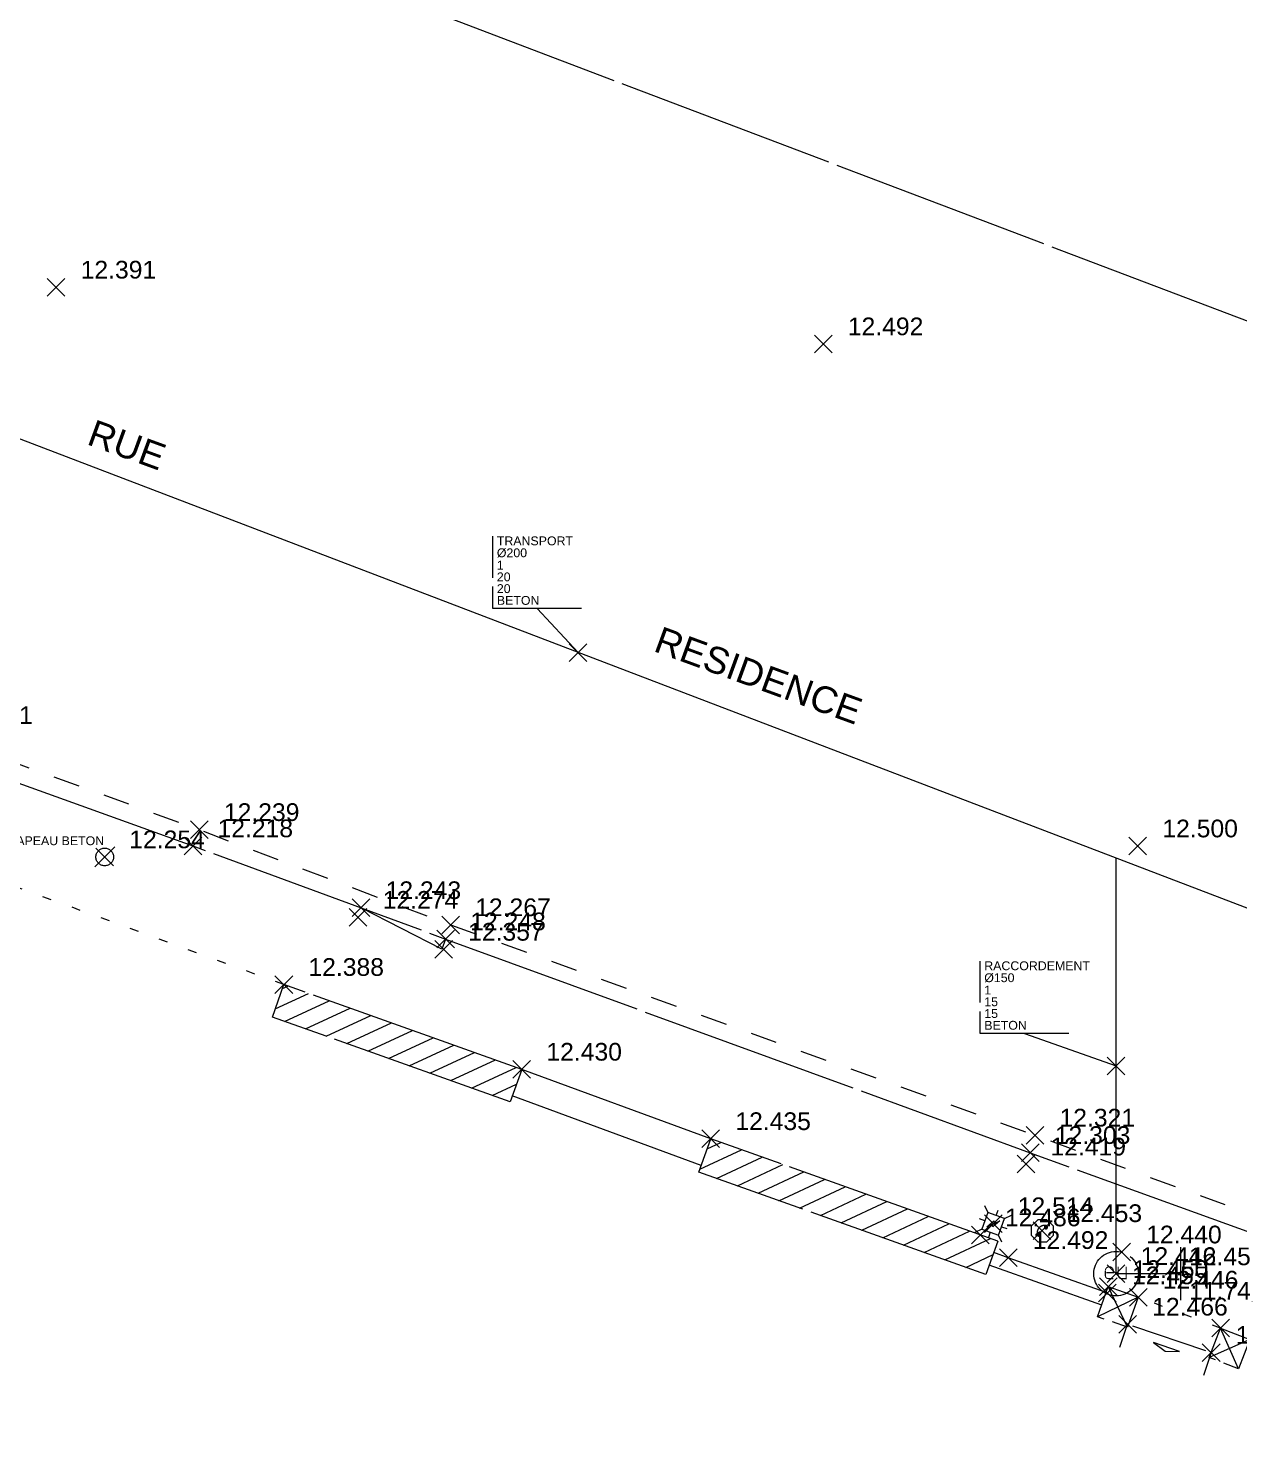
# Model space of a CAD drawing. Header units: metres. Extents: x 1224602 to 1224842, y 7187490 to 7187733.
# Drawn here: x 1224777.69 to 1224791.38, y 7187686.45 to 7187702.46 of the extents above; entities that cross this region are included whole.
import ezdxf
from ezdxf.enums import TextEntityAlignment as Align

# ---------------------------------------------------------------- set-up
doc = ezdxf.new("R2010")
doc.units = ezdxf.units.M
doc.header["$PDMODE"] = 3
doc.header["$PDSIZE"] = 0.1
for name, pattern in [('LL_0822', [2.5, 2.5, 0]), ('LL_0824', [0.35, 0.1, -0.25]), ('LL_0829', [0.6, 0.3, -0.3]), ('SL_1144', [2.5, 2.5, 0]), ('SL_1146', [2.5, 2.5, 0]), ('Socle_Continu', [2.5, 2.5, 0]), ('YL_2901', [2.5, 2.5, 0])]:
    doc.linetypes.add(name, pattern=pattern)
for name, color, linetype, lineweight in [('CLOTH_SCS', 212, 'Socle_Continu', 13), ('CLOTU_SCS', 212, 'Socle_Continu', 13), ('EAUPO_SCS', 140, 'Socle_Continu', 13), ('ELECT_SCS', 1, 'Socle_Continu', 13), ('HABIL_SCI', 7, 'Socle_Continu', 13), ('SIGTA_SCI', 7, 'Socle_Continu', 13), ('SIGTO_SCI', 255, 'Socle_Continu', 13), ('TELEC_SCS', 3, 'Socle_Continu', 13), ('VOIRI_SCS', 7, 'Socle_Continu', 13)]:
    doc.layers.add(name, color=color, linetype=linetype, lineweight=lineweight)
for name, color, linetype, lineweight, true_color in [('EAUUS_PSI', 7, 'Socle_Continu', 13, 0x7f3f00), ('EAUUS_SCI', 7, 'Socle_Continu', 13, 0x7f3f00), ('EAUUS_SCS', 7, 'Socle_Continu', 13, 0x7f3f00), ('EAUUS_SCT', 7, 'Socle_Continu', 13, 0x7f3f00), ('SIGTS_PSS', 7, 'Socle_Continu', 13, 0x9966cc)]:
    doc.layers.add(name, color=color, linetype=linetype, lineweight=lineweight, true_color=true_color)
doc.styles.add('Reseaux', font='arial.ttf')
doc.styles.get("Standard").update_dxf_attribs({"font": 'arial.ttf'})
doc.linetypes.add('CL_0181', pattern='A,3,-0.15,0.4,-0.381,["eu",Standard,S=0.254,R=0,X=-0.2,Y=-0.1],-0.381,0.4,-0.15', length=4.862)

# ---------------------------------------------------------------- blocks, each defined once
blk = doc.blocks.new('YP_1521')
at = {"layer": 'SIGTO_SCI', "color": 7, "linetype": 'Socle_Continu'}
blk.add_point((0, 0), dxfattribs=at)
at = {"layer": 'SIGTA_SCI', "linetype": 'Socle_Continu'}
blk.add_attdef('ALT', (0.278, 0.099), '', height=0.2, dxfattribs=at)
at = {"layer": 'SIGTA_SCI', "linetype": 'Socle_Continu', "flags": 9}
blk.add_attdef('CALQUE_ALT', (1.69, -1.18), '', height=0.2, dxfattribs=at)
at = {"layer": 'SIGTO_SCI', "linetype": 'Socle_Continu', "flags": 9}
for tag, p in [('ID', (1.69, 0.105)), ('NATURE', (1.69, -0.216)), ('FAMILLE', (1.69, -0.538)), ('CALQUE', (1.69, -0.859)), ('PCRS', (1.69, -1.823))]:
    blk.add_attdef(tag, p, '', height=0.2, dxfattribs=at)
blk = doc.blocks.new('AP_0001')
at = {"layer": 'EAUPO_SCS', "linetype": 'Socle_Continu'}
blk.add_line((0.113, 0.113), (-0.113, -0.113), dxfattribs=at)
blk.add_circle((0, 0), 0.1, dxfattribs=at)
at = {"layer": 'EAUPO_SCS', "linetype": 'Socle_Continu', "flags": 9}
for tag, p in [('ID', (0.809, 0.507)), ('NATURE', (0.809, 0.186)), ('FAMILLE', (0.809, -0.135)), ('CALQUE', (0.809, -0.456)), ('PCRS', (0.809, -0.778))]:
    blk.add_attdef(tag, p, '', height=0.2, dxfattribs=at)
blk = doc.blocks.new('LP_0841')
at = {"layer": 'VOIRI_SCS', "linetype": 'Socle_Continu', "flags": 128}
blk.add_lwpolyline([(0, 0), (0, 0.5), (1, 0)], dxfattribs=at)
at = {"layer": 'VOIRI_SCS', "linetype": 'Socle_Continu', "flags": 9}
for tag, p in [('ID', (1.428, 0.548)), ('NATURE', (1.428, 0.227)), ('FAMILLE', (1.428, -0.095)), ('CALQUE', (1.428, -0.416)), ('PCRS', (1.428, -0.737))]:
    blk.add_attdef(tag, p, '', height=0.2, dxfattribs=at)
blk = doc.blocks.new('CP_0162')
at = {"layer": 'EAUUS_SCS', "linetype": 'Socle_Continu', "const_width": 0.025, "flags": 128}
for points in [[(-0.063, -0.111), (-0.174, -0.111, -0.405328), (-0.241, -0.045), (-0.241, 0.067, -0.999132), (-0.063, 0.067), (-0.063, 0.022), (-0.218, 0.022)], [(0.048, 0.155), (0.048, -0.034, 0.410802), (0.125, -0.111), (0.225, -0.111), (0.225, 0.155)]]:
    blk.add_lwpolyline(points, format="xyb", dxfattribs=at)
at = {"layer": 'EAUUS_SCS', "linetype": 'Socle_Continu'}
blk.add_circle((0, 0), 0.5, dxfattribs=at)
at = {"layer": 'EAUUS_SCS', "linetype": 'Socle_Continu', "flags": 9}
for tag, p in [('ID', (0.918, 0.522)), ('NATURE', (0.918, 0.2)), ('FAMILLE', (0.918, -0.121)), ('CALQUE', (0.918, -0.442)), ('PCRS', (0.918, -0.763))]:
    blk.add_attdef(tag, p, '', height=0.2, dxfattribs=at)
blk = doc.blocks.new('IP_0641')
at = {"layer": 'TELEC_SCS', "linetype": 'Socle_Continu'}
h = blk.add_hatch(color=256, dxfattribs=at)
edge = h.paths.add_edge_path()
edge.add_ellipse((0.09, 0.082), major_axis=(0.0254, 0.0254), ratio=1, start_angle=269.1533, end_angle=449.1533, ccw=False)
edge.add_ellipse((0.09, 0.082), major_axis=(0.0254, 0.0254), ratio=1, start_angle=89.1533, end_angle=269.1533, ccw=False)
h = blk.add_hatch(color=256, dxfattribs=at)
edge = h.paths.add_edge_path()
edge.add_ellipse((-0.074, -0.082), major_axis=(0.0254, 0.0254), ratio=1, start_angle=269.0978, end_angle=449.0978, ccw=False)
edge.add_ellipse((-0.074, -0.082), major_axis=(0.0254, 0.0254), ratio=1, start_angle=89.0978, end_angle=269.0978, ccw=False)
at = {"layer": 'TELEC_SCS', "linetype": 'Socle_Continu', "flags": 128}
blk.add_lwpolyline([(0.109, -0.25), (0.257, -0.102), (0.257, 0.102), (0.109, 0.25), (-0.094, 0.25), (-0.243, 0.102), (-0.243, -0.102), (-0.094, -0.25)], close=True, dxfattribs=at)
at = {"layer": 'TELEC_SCS', "linetype": 'Socle_Continu'}
for points in [[(0.09, 0.118, 0.04668), (0.058, 0.121, 0.098491), (-0.007, 0.108, 0.098491), (-0.063, 0.071, 0.098491), (-0.1, 0.015, 0.098491), (-0.113, -0.05, 0.04668), (-0.11, -0.082, 0.098491)], [(0.065, 0.108, 0.003694), (0.065, 0.107, 0.098491), (0.057, 0.096, 0.098491), (0.054, 0.082, 0.098491), (0.057, 0.068, 0.098491), (0.065, 0.057, 0.098491), (0.076, 0.049, 0.098491), (0.09, 0.046, 0.098491), (0.104, 0.049, 0.094763), (0.115, 0.056, 0.098491)], [(0.115, 0.056, 0.003694), (0.115, 0.057, 0.098491), (0.123, 0.068, 0.098491), (0.126, 0.082, 0.098491), (0.123, 0.096, 0.098491), (0.115, 0.107, 0.098491), (0.104, 0.115, 0.098491), (0.09, 0.118, 0.098491), (0.076, 0.115, 0.094763), (0.065, 0.108, 0.098491)], [(-0.099, -0.056, 0.003937), (-0.1, -0.057, 0.098491), (-0.107, -0.068, 0.098491), (-0.11, -0.082, 0.098491), (-0.107, -0.096, 0.098491), (-0.1, -0.107, 0.098491), (-0.088, -0.115, 0.098491), (-0.074, -0.118, 0.098491), (-0.06, -0.115, 0.094518), (-0.049, -0.108, 0.098491)], [(-0.049, -0.108, 0.003937), (-0.049, -0.107, 0.098491), (-0.041, -0.096, 0.098491), (-0.038, -0.082, 0.098491), (-0.041, -0.068, 0.098491), (-0.049, -0.057, 0.098491), (-0.06, -0.049, 0.098491), (-0.074, -0.046, 0.098491), (-0.088, -0.049, 0.094518), (-0.099, -0.056, 0.098491)]]:
    blk.add_lwpolyline(points, format="xyb", dxfattribs=at)
at = {"layer": 'TELEC_SCS', "linetype": 'Socle_Continu', "flags": 9}
for tag, p in [('ID', (0.795, 0.57)), ('NATURE', (0.795, 0.248)), ('FAMILLE', (0.795, -0.073)), ('CALQUE', (0.795, -0.394)), ('PCRS', (0.795, -0.715))]:
    blk.add_attdef(tag, p, '', height=0.2, dxfattribs=at)
blk = doc.blocks.new('FP_0402')
at = {"layer": 'ELECT_SCS', "color": 193, "linetype": 'Socle_Continu'}
for p, q in [((-0.325, 0.325), (-0.203, 0.203)), ((0, 0.203), (0, 0.325)), ((0.203, 0.203), (0.325, 0.325)), ((-0.203, 0), (-0.325, 0)), ((-0.203, -0.203), (-0.325, -0.325)), ((0, -0.203), (0, -0.325)), ((0.203, 0), (0.325, 0)), ((0.325, -0.325), (0.203, -0.203))]:
    blk.add_line(p, q, dxfattribs=at)
at = {"layer": 'ELECT_SCS', "color": 193, "linetype": 'Socle_Continu', "flags": 128}
blk.add_lwpolyline([(0.203, 0.203), (-0.203, 0.203), (-0.203, -0.203), (0.203, -0.203)], close=True, dxfattribs=at)
at = {"layer": 'ELECT_SCS', "linetype": 'Socle_Continu', "flags": 128}
blk.add_lwpolyline([(-0.119, -0.115), (-0.014, 0.066), (0.015, 0.019), (0.115, 0.117), (0.012, -0.071), (-0.016, -0.017), (-0.119, -0.115)], dxfattribs=at)
at = {"layer": 'ELECT_SCS', "linetype": 'Socle_Continu', "flags": 9}
for tag, p in [('ID', (0.819, 0.562)), ('NATURE', (0.819, 0.241)), ('FAMILLE', (0.819, -0.081)), ('CALQUE', (0.819, -0.402)), ('PCRS', (0.819, -0.723))]:
    blk.add_attdef(tag, p, '', height=0.2, dxfattribs=at)
blk = doc.blocks.new('SP_1162')
at = {"layer": 'CLOTU_SCS', "linetype": 'Socle_Continu'}
for p, q in [((0, 0), (1, 1)), ((0, 1), (1, 0))]:
    blk.add_line(p, q, dxfattribs=at)
at = {"layer": 'CLOTU_SCS', "linetype": 'Socle_Continu', "flags": 128}
blk.add_lwpolyline([(1, 0), (0, 0), (0, 1), (1, 1)], close=True, dxfattribs=at)
at = {"layer": 'CLOTU_SCS', "linetype": 'Socle_Continu', "flags": 9}
for tag, p in [('ID', (1.089, 0.299)), ('NATURE', (1.089, -0.022)), ('FAMILLE', (1.089, -0.344)), ('CALQUE', (1.089, -0.665)), ('PCRS', (1.089, -0.986))]:
    blk.add_attdef(tag, p, '', height=0.2, dxfattribs=at)
blk = doc.blocks.new('SP_1161')
at = {"layer": 'CLOTU_SCS', "linetype": 'Socle_Continu'}
for p, q in [((0, 0), (0, 0.275)), ((1, 0.275), (1, 0)), ((0.062, 0), (0.938, 0)), ((0.5, 0.154), (0.344, 0.103)), ((0.344, 0.103), (0.656, 0.103)), ((0.656, 0.103), (0.5, 0.154))]:
    blk.add_line(p, q, dxfattribs=at)
at = {"layer": 'CLOTU_SCS', "linetype": 'Socle_Continu', "flags": 9}
for tag, p in [('ID', (1.36, 0.385)), ('NATURE', (1.36, 0.064)), ('FAMILLE', (1.36, -0.257)), ('CALQUE', (1.36, -0.579)), ('PCRS', (1.36, -0.9))]:
    blk.add_attdef(tag, p, '', height=0.2, dxfattribs=at)
blk = doc.blocks.new('ZP_1565')
at = {"layer": 'HABIL_SCI', "linetype": 'Socle_Continu'}
blk.add_attdef('TYPE', text='', height=0.3, dxfattribs=at).set_placement((0, 0), align=Align.MIDDLE_CENTER)
at = {"layer": 'HABIL_SCI', "linetype": 'Socle_Continu', "flags": 9}
for tag, p in [('ID', (0.547, -0.599)), ('NATURE', (0.547, -0.92)), ('FAMILLE', (0.547, -1.242)), ('CALQUE', (0.547, -1.563)), ('PCRS', (0.533, -1.833))]:
    blk.add_attdef(tag, p, '', height=0.2, dxfattribs=at)
blk = doc.blocks.new('*U81')
at = {"layer": 'EAUUS_SCI', "linetype": 'Socle_Continu'}
blk.add_line((-0.926, 0.992), (0, 0), dxfattribs=at)
at = {"layer": 'EAUUS_SCI', "linetype": 'Socle_Continu', "flags": 128}
blk.add_lwpolyline([(0.074, 0.992), (-1.926, 0.992), (-1.926, 2.63)], dxfattribs=at)
at = {"layer": 'EAUUS_SCI', "linetype": 'Socle_Continu'}
blk.add_point((0, 0), dxfattribs=at)
for tag, p in [('TYPE', (-1.838, 2.425)), ('DIAM', (-1.838, 2.155)), ('NBR', (-1.838, 1.876)), ('LARG', (-1.838, 1.611)), ('HAUT', (-1.838, 1.345)), ('MATER', (-1.838, 1.079))]:
    blk.add_attdef(tag, p, '', height=0.2, dxfattribs=at)
at = {"layer": 'EAUUS_SCI', "linetype": 'Socle_Continu', "flags": 9}
for tag, p in [('ID', (2.47, 1.418)), ('NATURE', (2.47, 1.097)), ('FAMILLE', (2.47, 0.776)), ('CALQUE', (2.47, 0.454))]:
    blk.add_attdef(tag, p, '', height=0.2, dxfattribs=at)
blk = doc.blocks.new('*U92')
at = {"layer": 'EAUUS_SCI', "linetype": 'Socle_Continu'}
blk.add_line((0.747, -1.011), (0, 0), dxfattribs=at)
at = {"layer": 'EAUUS_SCI', "linetype": 'Socle_Continu', "flags": 128}
blk.add_lwpolyline([(1.42, -1.011), (0.747, -1.011), (0.747, -0.654)], dxfattribs=at)
at = {"layer": 'EAUUS_SCI', "linetype": 'Socle_Continu'}
blk.add_point((0, 0), dxfattribs=at)
at = {"layer": 'EAUUS_SCI', "linetype": 'Socle_Continu', "flags": 9}
for tag, p in [('ID', (1.967, 0.144)), ('NATURE', (1.967, -0.177)), ('FAMILLE', (1.967, -0.499)), ('CALQUE', (1.967, -0.82)), ('PCRS', (1.967, -1.141))]:
    blk.add_attdef(tag, p, '', height=0.2, dxfattribs=at)
at = {"layer": 'EAUUS_SCI', "linetype": 'Socle_Continu'}
blk.add_attdef('TXT', (0.836, -0.923), '', height=0.2, dxfattribs=at)
blk = doc.blocks.new('*U93')
at = {"layer": 'EAUUS_SCI', "linetype": 'Socle_Continu'}
blk.add_line((-2.071, 0.731), (0, 0), dxfattribs=at)
at = {"layer": 'EAUUS_SCI', "linetype": 'Socle_Continu', "flags": 128}
blk.add_lwpolyline([(-1.071, 0.731), (-3.071, 0.731), (-3.071, 2.369)], dxfattribs=at)
at = {"layer": 'EAUUS_SCI', "linetype": 'Socle_Continu'}
blk.add_point((0, 0), dxfattribs=at)
for tag, p in [('TYPE', (-2.982, 2.164)), ('DIAM', (-2.982, 1.894)), ('NBR', (-2.982, 1.615)), ('LARG', (-2.982, 1.35)), ('HAUT', (-2.982, 1.084)), ('MATER', (-2.982, 0.818))]:
    blk.add_attdef(tag, p, '', height=0.2, dxfattribs=at)
at = {"layer": 'EAUUS_SCI', "linetype": 'Socle_Continu', "flags": 9}
for tag, p in [('ID', (2.47, 1.418)), ('NATURE', (2.47, 1.097)), ('FAMILLE', (2.47, 0.776)), ('CALQUE', (2.47, 0.454))]:
    blk.add_attdef(tag, p, '', height=0.2, dxfattribs=at)
blk = doc.blocks.new('CP_2101')
at = {"layer": 'EAUUS_PSI', "linetype": 'Socle_Continu'}
blk.add_line((0.733, 0), (0, 0), dxfattribs=at)
at = {"layer": 'EAUUS_PSI', "linetype": 'Socle_Continu', "flags": 128}
blk.add_lwpolyline([(0.733, -0.3), (0.733, 0.3)], dxfattribs=at)
at = {"layer": 'EAUUS_PSI', "linetype": 'Socle_Continu'}
blk.add_point((0, 0), dxfattribs=at)
at = {"layer": 'EAUUS_PSI', "linetype": 'Socle_Continu', "style": 'Reseaux', "flags": 9}
for tag, p in [('ID', (2.525, 0.541)), ('NATURE', (2.525, 0.22))]:
    blk.add_attdef(tag, p, '', height=0.2, dxfattribs=at)
at = {"layer": 'EAUUS_PSI', "linetype": 'Socle_Continu'}
for tag, p in [('TAMPON', (0.824, 0.196)), ('RADIER', (0.824, -0.192))]:
    blk.add_attdef(tag, text='', height=0.2, dxfattribs=at).set_placement(p, align=Align.MIDDLE_LEFT)
at = {"layer": 'EAUUS_PSI', "linetype": 'Socle_Continu', "flags": 9}
for tag, p in [('FAMILLE', (2.525, -0.101)), ('CALQUE', (2.525, -0.423))]:
    blk.add_attdef(tag, p, '', height=0.2, dxfattribs=at)

msp = doc.modelspace()

# ---------------------------------------------------------------- hatches: boundary and pattern name
at = {"layer": 'CLOTH_SCS', "linetype": 'Socle_Continu'}
h = msp.add_hatch(dxfattribs=at)
h.set_pattern_fill('SL_1144', color=256, angle=340, pattern_type=2)
h.set_pattern_definition([(25, (16.3398, 14.36578), (-0.0739581958046, 0.1586038627314), [])])
h.paths.add_polyline_path([(1224780.579, 7187691.648), (1224780.449, 7187691.281), (1224783.139, 7187690.323), (1224783.27, 7187690.69)])
h = msp.add_hatch(dxfattribs=at)
h.set_pattern_fill('SL_1144', color=256, angle=340, pattern_type=2)
h.set_pattern_definition([(25, (22.03562, 12.39095), (-0.0739581958046, 0.1586038627314), [])])
h.paths.add_polyline_path([(1224785.407, 7187689.905), (1224785.273, 7187689.528), (1224788.519, 7187688.37), (1224788.653, 7187688.747)])

# ---------------------------------------------------------------- linework, layer by layer
at = {"layer": 'CLOTU_SCS', "linetype": 'SL_1144', "flags": 128}
for points in [[(1224783.27, 7187690.69), (1224783.139, 7187690.323), (1224780.449, 7187691.281), (1224780.579, 7187691.648)], [(1224783.27, 7187690.69), (1224780.579, 7187691.648)], [(1224788.653, 7187688.747), (1224788.519, 7187688.37), (1224785.273, 7187689.528), (1224785.407, 7187689.905)], [(1224788.653, 7187688.747), (1224785.407, 7187689.905)]]:
    msp.add_lwpolyline(points, dxfattribs=at)
at = {"layer": 'CLOTU_SCS', "linetype": 'SL_1146', "flags": 128}
for points in [[(1224785.407, 7187689.905), (1224783.27, 7187690.69)], [(1224785.3, 7187689.604), (1224783.162, 7187690.389)], [(1224789.878, 7187688.167), (1224788.771, 7187688.561), (1224788.608, 7187688.619)], [(1224789.828, 7187688.026), (1224788.557, 7187688.478)]]:
    msp.add_lwpolyline(points, dxfattribs=at)
at = {"layer": 'EAUUS_SCT', "linetype": 'CL_0181', "flags": 128}
for points in [[(1224801.657, 7187688.62), (1224766.157, 7187702.184)], [(1224789.991, 7187688.38), (1224789.991, 7187693.077)]]:
    msp.add_lwpolyline(points, dxfattribs=at)
at = {"layer": 'SIGTS_PSS', "linetype": 'YL_2901', "flags": 128}
msp.add_lwpolyline([(1224718.643, 7187594.665), (1224724.194, 7187641.786), (1224743.464, 7187686.347), (1224774.759, 7187705.496), (1224807.6, 7187693.028), (1224838.124, 7187643.847), (1224818.746, 7187610.542), (1224772.174, 7187599.12)], close=True, dxfattribs=at)
at = {"layer": 'VOIRI_SCS', "linetype": 'LL_0829', "flags": 128}
msp.add_lwpolyline([(1224724.034, 7187627.945), (1224724.202, 7187628.224), (1224726.87, 7187634.426), (1224730.625, 7187643.104), (1224731.102, 7187644.194), (1224732.308, 7187646.951), (1224733.907, 7187650.659), (1224734.709, 7187652.528), (1224735.526, 7187654.382), (1224736.479, 7187656.545), (1224737.677, 7187659.395), (1224738.379, 7187661.013), (1224739.599, 7187663.79), (1224739.988, 7187664.723), (1224743.133, 7187672.052), (1224744, 7187673.998), (1224744.29, 7187674.651), (1224745.698, 7187677.941), (1224748.364, 7187684.148), (1224750.773, 7187689.646), (1224751.073, 7187690.345), (1224751.387, 7187691.034), (1224751.554, 7187691.372), (1224751.731, 7187691.704), (1224751.919, 7187692.029), (1224752.12, 7187692.345), (1224752.335, 7187692.653), (1224752.562, 7187692.953), (1224752.799, 7187693.246), (1224753.045, 7187693.533), (1224753.561, 7187694.09), (1224754.095, 7187694.632), (1224754.713, 7187695.229), (1224755.028, 7187695.519), (1224755.35, 7187695.799), (1224755.679, 7187696.069), (1224756.017, 7187696.327), (1224756.365, 7187696.569), (1224756.724, 7187696.796), (1224757.093, 7187697.006), (1224757.473, 7187697.2), (1224757.861, 7187697.378), (1224758.257, 7187697.541), (1224758.659, 7187697.69), (1224759.067, 7187697.825), (1224759.479, 7187697.947), (1224759.895, 7187698.056), (1224760.344, 7187698.16), (1224760.795, 7187698.25), (1224761.249, 7187698.326), (1224761.703, 7187698.388), (1224762.16, 7187698.435), (1224762.617, 7187698.467), (1224763.075, 7187698.484), (1224763.533, 7187698.485), (1224763.991, 7187698.472), (1224764.449, 7187698.443), (1224764.906, 7187698.398), (1224765.361, 7187698.337), (1224765.813, 7187698.26), (1224766.262, 7187698.166), (1224766.707, 7187698.055), (1224767.146, 7187697.927), (1224768.078, 7187697.607), (1224773.728, 7187695.548), (1224776.608, 7187694.496), (1224779.623, 7187693.399), (1224782.465, 7187692.323), (1224789.073, 7187689.945), (1224794.902, 7187687.818), (1224796.778, 7187687.116), (1224799.656, 7187686.091), (1224801.113, 7187685.539), (1224803.978, 7187684.486), (1224804.92, 7187684.146), (1224805.867, 7187683.795), (1224806.817, 7187683.428), (1224807.761, 7187683.045), (1224808.696, 7187682.64), (1224809.623, 7187682.212), (1224810.537, 7187681.754), (1224810.987, 7187681.513), (1224811.432, 7187681.262), (1224811.871, 7187681), (1224812.301, 7187680.728), (1224812.723, 7187680.443), (1224813.136, 7187680.145), (1224813.539, 7187679.833), (1224813.932, 7187679.508), (1224814.315, 7187679.171), (1224814.69, 7187678.824), (1224815.057, 7187678.468), (1224815.417, 7187678.104), (1224816.117, 7187677.355), (1224816.794, 7187676.586), (1224817.123, 7187676.194), (1224817.443, 7187675.795), (1224817.754, 7187675.39), (1224818.055, 7187674.978), (1224818.345, 7187674.559), (1224818.623, 7187674.131), (1224819.017, 7187673.479), (1224819.394, 7187672.817), (1224820.126, 7187671.479), (1224820.426, 7187670.919), (1224821.79, 7187668.228), (1224823.547, 7187664.606), (1224824.926, 7187661.775), (1224827.094, 7187657.329), (1224828.446, 7187654.62), (1224830.201, 7187651.007), (1224830.875, 7187649.632), (1224831.199, 7187648.938), (1224831.507, 7187648.236), (1224831.793, 7187647.527), (1224832.054, 7187646.808), (1224832.284, 7187646.08), (1224832.474, 7187645.355), (1224832.477, 7187645.342), (1224832.632, 7187644.595), (1224832.753, 7187643.841), (1224832.845, 7187643.082), (1224832.915, 7187642.321), (1224832.972, 7187641.513), (1224833.01, 7187640.704), (1224833.031, 7187639.894), (1224833.035, 7187639.269), (1224833.034, 7187639.083), (1224833.018, 7187638.271), (1224832.975, 7187637.46), (1224832.897, 7187636.653), (1224832.844, 7187636.252), (1224832.779, 7187635.853), (1224832.697, 7187635.433), (1224832.602, 7187635.015), (1224832.496, 7187634.6), (1224832.38, 7187634.187), (1224832.122, 7187633.367), (1224831.837, 7187632.554), (1224831.718, 7187632.233), (1224831.533, 7187631.748), (1224831.21, 7187630.951), (1224831.038, 7187630.558), (1224830.856, 7187630.169), (1224830.665, 7187629.786), (1224830.462, 7187629.41), (1224830.105, 7187628.811), (1224829.722, 7187628.228), (1224829.318, 7187627.657), (1224828.9, 7187627.096), (1224828.737, 7187626.882), (1224828.042, 7187625.992), (1224827.603, 7187625.45), (1224827.153, 7187624.918), (1224826.605, 7187624.3), (1224826.043, 7187623.696), (1224825.468, 7187623.102), (1224824.884, 7187622.518), (1224824.691, 7187622.328), (1224823.697, 7187621.37), (1224822.496, 7187620.237), (1224821.31, 7187619.135), (1224820.705, 7187618.597), (1224820.214, 7187618.179), (1224820.087, 7187618.074), (1224819.454, 7187617.571), (1224818.806, 7187617.085), (1224818.148, 7187616.614), (1224817.481, 7187616.153), (1224816.674, 7187615.613), (1224815.86, 7187615.084), (1224815.04, 7187614.566), (1224814.356, 7187614.144), (1224814.214, 7187614.057), (1224813.382, 7187613.557), (1224812.546, 7187613.066), (1224810.857, 7187612.108), (1224809.731, 7187611.497), (1224809.162, 7187611.201), (1224808.589, 7187610.915), (1224808.011, 7187610.641), (1224807.427, 7187610.381), (1224807.186, 7187610.278), (1224806.836, 7187610.135), (1224806.241, 7187609.902), (1224805.528, 7187609.631), (1224804.812, 7187609.371), (1224804.309, 7187609.198), (1224804.091, 7187609.127), (1224803.364, 7187608.902), (1224802.631, 7187608.693), (1224801.895, 7187608.498), (1224800.414, 7187608.132), (1224798.436, 7187607.674), (1224797.443, 7187607.46), (1224796.449, 7187607.258), (1224795.451, 7187607.071), (1224794.45, 7187606.899), (1224793.447, 7187606.742), (1224792.441, 7187606.602), (1224790.953, 7187606.423), (1224789.463, 7187606.261), (1224783.421, 7187605.668), (1224780.396, 7187605.374), (1224779.544, 7187605.287), (1224769.822, 7187604.297), (1224765.881, 7187603.889), (1224760.59, 7187603.346), (1224760.558, 7187603.241), (1224760.498, 7187603.176)], dxfattribs=at)
at = {"layer": 'VOIRI_SCS', "linetype": 'LL_0822', "flags": 128}
msp.add_lwpolyline([(1224765.756, 7187604.088), (1224760.753, 7187603.568), (1224760.261, 7187603.519), (1224753.736, 7187602.864), (1224749.646, 7187602.456), (1224746.617, 7187602.155), (1224740.935, 7187601.591), (1224738.063, 7187601.312), (1224737.046, 7187601.286), (1224736.029, 7187601.284), (1224735.519, 7187601.299), (1224735.009, 7187601.328), (1224734.5, 7187601.373), (1224733.992, 7187601.434), (1224733.486, 7187601.513), (1224732.984, 7187601.609), (1224732.485, 7187601.723), (1224731.992, 7187601.856), (1224731.497, 7187602.009), (1224731.007, 7187602.178), (1224730.521, 7187602.36), (1224730.04, 7187602.556), (1224729.565, 7187602.767), (1224729.097, 7187602.992), (1224728.637, 7187603.232), (1224728.186, 7187603.489), (1224727.652, 7187603.823), (1224727.134, 7187604.18), (1224726.631, 7187604.56), (1224726.145, 7187604.961), (1224725.676, 7187605.381), (1224725.226, 7187605.821), (1224724.794, 7187606.279), (1224724.382, 7187606.754), (1224724.063, 7187607.152), (1224723.757, 7187607.561), (1224723.463, 7187607.979), (1224723.183, 7187608.406), (1224722.916, 7187608.842), (1224722.663, 7187609.286), (1224722.425, 7187609.739), (1224722.203, 7187610.199), (1224722.035, 7187610.577), (1224721.878, 7187610.959), (1224721.731, 7187611.346), (1224721.595, 7187611.737), (1224721.469, 7187612.131), (1224721.354, 7187612.529), (1224721.249, 7187612.93), (1224721.155, 7187613.333), (1224721.071, 7187613.739), (1224720.997, 7187614.146), (1224720.934, 7187614.556), (1224720.882, 7187614.967), (1224720.842, 7187615.379), (1224720.814, 7187615.791), (1224720.798, 7187616.205), (1224720.794, 7187616.618), (1224720.817, 7187617.333), (1224720.876, 7187618.046), (1224720.97, 7187618.755), (1224721.097, 7187619.459), (1224721.256, 7187620.156), (1224721.443, 7187620.845), (1224721.656, 7187621.527), (1224721.892, 7187622.201), (1224722.242, 7187623.106), (1224722.611, 7187624.003), (1224723.962, 7187627.17), (1224724.393, 7187628.153), (1224727.055, 7187634.359), (1224730.809, 7187643.029), (1224731.312, 7187644.19), (1224731.69, 7187645.009), (1224732.487, 7187646.877), (1224732.887, 7187647.833), (1224734.074, 7187650.571), (1224734.978, 7187652.717), (1224735.302, 7187653.413), (1224735.711, 7187654.302), (1224736.233, 7187655.516), (1224736.644, 7187656.479), (1224737.872, 7187659.325), (1224738.555, 7187660.943), (1224738.975, 7187661.854), (1224739.77, 7187663.709), (1224740.175, 7187664.642), (1224743.342, 7187671.957), (1224744.161, 7187673.942), (1224744.471, 7187674.59), (1224745.44, 7187676.888), (1224745.87, 7187677.87), (1224748.547, 7187684.085), (1224750.938, 7187689.568), (1224751.235, 7187690.257), (1224751.547, 7187690.936), (1224751.713, 7187691.27), (1224751.887, 7187691.598), (1224752.073, 7187691.919), (1224752.27, 7187692.232), (1224752.481, 7187692.537), (1224752.704, 7187692.834), (1224752.937, 7187693.125), (1224753.179, 7187693.409), (1224753.686, 7187693.96), (1224754.213, 7187694.495), (1224754.825, 7187695.082), (1224755.139, 7187695.366), (1224755.458, 7187695.641), (1224755.785, 7187695.905), (1224756.121, 7187696.157), (1224756.466, 7187696.395), (1224756.821, 7187696.618), (1224757.187, 7187696.825), (1224757.562, 7187697.016), (1224757.945, 7187697.193), (1224758.335, 7187697.355), (1224758.732, 7187697.503), (1224759.134, 7187697.638), (1224759.54, 7187697.76), (1224759.95, 7187697.87), (1224760.391, 7187697.974), (1224760.833, 7187698.065), (1224761.278, 7187698.141), (1224761.724, 7187698.204), (1224762.172, 7187698.251), (1224762.621, 7187698.284), (1224763.07, 7187698.301), (1224763.52, 7187698.303), (1224763.969, 7187698.289), (1224764.418, 7187698.258), (1224764.865, 7187698.212), (1224765.311, 7187698.149), (1224765.754, 7187698.071), (1224766.194, 7187697.978), (1224766.631, 7187697.869), (1224767.063, 7187697.746), (1224768.022, 7187697.426), (1224773.664, 7187695.365), (1224774.65, 7187694.999), (1224776.541, 7187694.297), (1224779.551, 7187693.215), (1224781.452, 7187692.517), (1224782.409, 7187692.163), (1224789.02, 7187689.748), (1224794.812, 7187687.649), (1224796.715, 7187686.936), (1224798.63, 7187686.235), (1224799.594, 7187685.906), (1224800.392, 7187685.602), (1224801.043, 7187685.358), (1224803.602, 7187684.417), (1224803.974, 7187684.275), (1224804.587, 7187684.058), (1224805.769, 7187683.62), (1224806.716, 7187683.256), (1224807.657, 7187682.876), (1224808.591, 7187682.475), (1224809.514, 7187682.049), (1224810.425, 7187681.594), (1224810.873, 7187681.354), (1224811.317, 7187681.104), (1224811.754, 7187680.844), (1224812.183, 7187680.573), (1224812.604, 7187680.289), (1224813.017, 7187679.994), (1224813.369, 7187679.725), (1224813.713, 7187679.446), (1224814.05, 7187679.159), (1224814.381, 7187678.864), (1224815.024, 7187678.251), (1224815.642, 7187677.613), (1224816.239, 7187676.956), (1224816.815, 7187676.282), (1224817.369, 7187675.59), (1224817.897, 7187674.879), (1224818.235, 7187674.394), (1224818.558, 7187673.899), (1224818.865, 7187673.395), (1224819.16, 7187672.883), (1224819.488, 7187672.293), (1224819.967, 7187671.428), (1224820.285, 7187670.855), (1224821.615, 7187668.148), (1224823.356, 7187664.533), (1224824.765, 7187661.692), (1224826.493, 7187658.166), (1224826.933, 7187657.251), (1224827.826, 7187655.428), (1224828.265, 7187654.541), (1224830.023, 7187650.926), (1224830.695, 7187649.575), (1224831.02, 7187648.894), (1224831.329, 7187648.204), (1224831.622, 7187647.498), (1224831.888, 7187646.782), (1224832.12, 7187646.056), (1224832.222, 7187645.689), (1224832.313, 7187645.319), (1224832.392, 7187644.947), (1224832.461, 7187644.572), (1224832.571, 7187643.818), (1224832.654, 7187643.059), (1224832.718, 7187642.298), (1224832.774, 7187641.498), (1224832.817, 7187640.698), (1224832.843, 7187639.897), (1224832.85, 7187639.256), (1224832.849, 7187639.095), (1224832.831, 7187638.292), (1224832.784, 7187637.491), (1224832.702, 7187636.693), (1224832.647, 7187636.296), (1224832.58, 7187635.901), (1224832.498, 7187635.484), (1224832.404, 7187635.07), (1224832.186, 7187634.248), (1224831.932, 7187633.433), (1224831.652, 7187632.626), (1224831.532, 7187632.297), (1224831.354, 7187631.826), (1224831.034, 7187631.034), (1224830.683, 7187630.259), (1224830.494, 7187629.878), (1224830.292, 7187629.504), (1224829.941, 7187628.912), (1224829.563, 7187628.335), (1224829.163, 7187627.771), (1224828.749, 7187627.217), (1224828.586, 7187627.004), (1224827.897, 7187626.129), (1224827.459, 7187625.596), (1224827.012, 7187625.072), (1224826.463, 7187624.456), (1224825.9, 7187623.852), (1224825.327, 7187623.257), (1224824.746, 7187622.67), (1224824.554, 7187622.48), (1224823.566, 7187621.515), (1224822.372, 7187620.376), (1224821.202, 7187619.29), (1224820.605, 7187618.762), (1224820.096, 7187618.333), (1224819.995, 7187618.25), (1224819.369, 7187617.756), (1224818.732, 7187617.277), (1224817.439, 7187616.343)], dxfattribs=at)
at = {"layer": 'VOIRI_SCS', "linetype": 'LL_0824', "flags": 128}
for points in [[(1224780.579, 7187691.648), (1224776.379, 7187693.18)], [(1224791.173, 7187687.765), (1224790.241, 7187688.114)]]:
    msp.add_lwpolyline(points, dxfattribs=at)

# ---------------------------------------------------------------- block references
at = {"layer": 'CLOTU_SCS', "color": 6, "linetype": 'Socle_Continu'}
for p, xscale, yscale, rotation in [((1224790.241, 7187688.114), 0.3598128500132903, 0.3598128500132903, 160.5800511419194), ((1224791.504, 7187687.635), 0.3555102064441847, 0.3555102064441847, 158.5502118061995)]:
    msp.add_blockref('SP_1162', p, dxfattribs=dict(at, xscale=xscale, yscale=yscale, rotation=rotation))
at = {"layer": 'CLOTU_SCS', "linetype": 'Socle_Continu', "xscale": 0.9968822569720363, "yscale": 0.9968822569720363, "rotation": 161.348620619788}
msp.add_blockref('SP_1161', (1224791.066, 7187687.489), dxfattribs=at)
at = {"layer": 'EAUPO_SCS', "linetype": 'Socle_Continu'}
msp.add_blockref('AP_0001', (1224778.553, 7187693.091), dxfattribs=at)
at = {"layer": 'EAUUS_PSI', "linetype": 'Socle_Continu'}
msp.add_blockref('CP_2101', (1224789.991, 7187688.38), dxfattribs=at).add_auto_attribs({'TAMPON': '12.45', 'RADIER': '11.74'})
at = {"layer": 'EAUUS_SCI', "linetype": 'Socle_Continu', "xscale": 0.5, "yscale": 0.5, "zscale": 0.5}
for name, p, values in [('*U81', (1224783.907, 7187695.402), {'TYPE': 'TRANSPORT', 'DIAM': 'Ø200', 'NBR': '1', 'LARG': '20', 'HAUT': '20', 'MATER': 'BETON'}), ('*U92', (1224776.173, 7187693.686), {'TXT': 'COTE SUR CHAPEAU BETON'}), ('*U93', (1224789.991, 7187690.729), {'TYPE': 'RACCORDEMENT', 'DIAM': 'Ø150', 'NBR': '1', 'LARG': '15', 'HAUT': '15', 'MATER': 'BETON'})]:
    msp.add_blockref(name, p, dxfattribs=at).add_auto_attribs(values)
at = {"layer": 'EAUUS_SCS', "linetype": 'Socle_Continu', "xscale": 0.5039595103134396, "yscale": 0.5039595103134396}
msp.add_blockref('CP_0162', (1224789.991, 7187688.38), dxfattribs=at)
at = {"layer": 'ELECT_SCS', "linetype": 'Socle_Continu', "xscale": 0.5, "yscale": 0.5, "rotation": 160.3656577165432}
msp.add_blockref('FP_0402', (1224788.601, 7187688.944), dxfattribs=at)
at = {"layer": 'HABIL_SCI', "linetype": 'Socle_Continu', "rotation": 339.9510086463645}
msp.add_blockref('ZP_1565', (1224789.523, 7187693.838), dxfattribs=at).add_auto_attribs({'TYPE': 'RUE                                                   RESIDENCE                                                   DES                                                   AJONCS'})
at = {"layer": 'SIGTO_SCI', "linetype": 'Socle_Continu'}
ref = msp.add_blockref('YP_1521', (1224778.003, 7187699.532), dxfattribs=at)
ref.add_attrib('ALT', '12.391', (1224778.281, 7187699.63), dxfattribs={"layer": 'SIGTA_SCI', "linetype": 'Socle_Continu', "height": 0.2})
ref = msp.add_blockref('YP_1521', (1224786.679, 7187698.89), dxfattribs=at)
ref.add_attrib('ALT', '12.492', (1224786.957, 7187698.989), dxfattribs={"layer": 'SIGTA_SCI', "linetype": 'Socle_Continu', "height": 0.2})
ref = msp.add_blockref('YP_1521', (1224776.608, 7187694.496), dxfattribs=at)
ref.add_attrib('ALT', '12.221', (1224776.886, 7187694.595), dxfattribs={"layer": 'SIGTA_SCI', "linetype": 'Socle_Continu', "height": 0.2})
ref = msp.add_blockref('YP_1521', (1224779.623, 7187693.399), dxfattribs=at)
ref.add_attrib('ALT', '12.239', (1224779.901, 7187693.498), dxfattribs={"layer": 'SIGTA_SCI', "linetype": 'Socle_Continu', "height": 0.2})
ref = msp.add_blockref('YP_1521', (1224779.551, 7187693.215), dxfattribs=at)
ref.add_attrib('ALT', '12.218', (1224779.829, 7187693.314), dxfattribs={"layer": 'SIGTA_SCI', "linetype": 'Socle_Continu', "height": 0.2})
ref = msp.add_blockref('YP_1521', (1224790.236, 7187693.214), dxfattribs=at)
ref.add_attrib('ALT', '12.500', (1224790.514, 7187693.313), dxfattribs={"layer": 'SIGTA_SCI', "linetype": 'Socle_Continu', "height": 0.2})
ref = msp.add_blockref('YP_1521', (1224778.553, 7187693.091), dxfattribs=at)
ref.add_attrib('ALT', '12.254', (1224778.831, 7187693.19), dxfattribs={"layer": 'SIGTA_SCI', "linetype": 'Socle_Continu', "height": 0.2})
ref = msp.add_blockref('YP_1521', (1224781.452, 7187692.517), dxfattribs=at)
ref.add_attrib('ALT', '12.243', (1224781.73, 7187692.615), dxfattribs={"layer": 'SIGTA_SCI', "linetype": 'Socle_Continu', "height": 0.2})
ref = msp.add_blockref('YP_1521', (1224781.419, 7187692.408), dxfattribs=at)
ref.add_attrib('ALT', '12.274', (1224781.697, 7187692.506), dxfattribs={"layer": 'SIGTA_SCI', "linetype": 'Socle_Continu', "height": 0.2})
ref = msp.add_blockref('YP_1521', (1224782.465, 7187692.323), dxfattribs=at)
ref.add_attrib('ALT', '12.267', (1224782.743, 7187692.422), dxfattribs={"layer": 'SIGTA_SCI', "linetype": 'Socle_Continu', "height": 0.2})
ref = msp.add_blockref('YP_1521', (1224782.385, 7187692.046), dxfattribs=at)
ref.add_attrib('ALT', '12.357', (1224782.663, 7187692.145), dxfattribs={"layer": 'SIGTA_SCI', "linetype": 'Socle_Continu', "height": 0.2})
ref = msp.add_blockref('YP_1521', (1224782.409, 7187692.163), dxfattribs=at)
ref.add_attrib('ALT', '12.248', (1224782.687, 7187692.262), dxfattribs={"layer": 'SIGTA_SCI', "linetype": 'Socle_Continu', "height": 0.2})
ref = msp.add_blockref('YP_1521', (1224780.579, 7187691.648), dxfattribs=at)
ref.add_attrib('ALT', '12.388', (1224780.857, 7187691.747), dxfattribs={"layer": 'SIGTA_SCI', "linetype": 'Socle_Continu', "height": 0.2})
ref = msp.add_blockref('YP_1521', (1224783.27, 7187690.69), dxfattribs=at)
ref.add_attrib('ALT', '12.430', (1224783.548, 7187690.789), dxfattribs={"layer": 'SIGTA_SCI', "linetype": 'Socle_Continu', "height": 0.2})
ref = msp.add_blockref('YP_1521', (1224785.407, 7187689.905), dxfattribs=at)
ref.add_attrib('ALT', '12.435', (1224785.685, 7187690.004), dxfattribs={"layer": 'SIGTA_SCI', "linetype": 'Socle_Continu', "height": 0.2})
ref = msp.add_blockref('YP_1521', (1224789.073, 7187689.945), dxfattribs=at)
ref.add_attrib('ALT', '12.321', (1224789.351, 7187690.044), dxfattribs={"layer": 'SIGTA_SCI', "linetype": 'Socle_Continu', "height": 0.2})
ref = msp.add_blockref('YP_1521', (1224789.02, 7187689.748), dxfattribs=at)
ref.add_attrib('ALT', '12.303', (1224789.298, 7187689.847), dxfattribs={"layer": 'SIGTA_SCI', "linetype": 'Socle_Continu', "height": 0.2})
ref = msp.add_blockref('YP_1521', (1224788.971, 7187689.619), dxfattribs=at)
ref.add_attrib('ALT', '12.419', (1224789.249, 7187689.717), dxfattribs={"layer": 'SIGTA_SCI', "linetype": 'Socle_Continu', "height": 0.2})
ref = msp.add_blockref('YP_1521', (1224788.601, 7187688.944), dxfattribs=at)
ref.add_attrib('ALT', '12.514', (1224788.879, 7187689.042), dxfattribs={"layer": 'SIGTA_SCI', "linetype": 'Socle_Continu', "height": 0.2})
ref = msp.add_blockref('YP_1521', (1224789.153, 7187688.865), dxfattribs=at)
ref.add_attrib('ALT', '12.453', (1224789.431, 7187688.964), dxfattribs={"layer": 'SIGTA_SCI', "linetype": 'Socle_Continu', "height": 0.2})
ref = msp.add_blockref('YP_1521', (1224788.456, 7187688.818), dxfattribs=at)
ref.add_attrib('ALT', '12.486', (1224788.734, 7187688.916), dxfattribs={"layer": 'SIGTA_SCI', "linetype": 'Socle_Continu', "height": 0.2})
ref = msp.add_blockref('YP_1521', (1224788.771, 7187688.561), dxfattribs=at)
ref.add_attrib('ALT', '12.492', (1224789.049, 7187688.66), dxfattribs={"layer": 'SIGTA_SCI', "linetype": 'Socle_Continu', "height": 0.2})
ref = msp.add_blockref('YP_1521', (1224790.053, 7187688.625), dxfattribs=at)
ref.add_attrib('ALT', '12.440', (1224790.331, 7187688.723), dxfattribs={"layer": 'SIGTA_SCI', "linetype": 'Socle_Continu', "height": 0.2})
ref = msp.add_blockref('YP_1521', (1224789.991, 7187688.38), dxfattribs=at)
ref.add_attrib('ALT', '12.446', (1224790.269, 7187688.479), dxfattribs={"layer": 'SIGTA_SCI', "linetype": 'Socle_Continu', "height": 0.2})
ref = msp.add_blockref('YP_1521', (1224789.902, 7187688.233), dxfattribs=at)
ref.add_attrib('ALT', '12.450', (1224790.179, 7187688.332), dxfattribs={"layer": 'SIGTA_SCI', "linetype": 'Socle_Continu', "height": 0.2})
ref = msp.add_blockref('YP_1521', (1224789.893, 7187688.162), dxfattribs=at)
ref.add_attrib('ALT', '12.455', (1224790.171, 7187688.261), dxfattribs={"layer": 'SIGTA_SCI', "linetype": 'Socle_Continu', "height": 0.2})
ref = msp.add_blockref('YP_1521', (1224790.241, 7187688.114), dxfattribs=at)
ref.add_attrib('ALT', '12.446', (1224790.519, 7187688.212), dxfattribs={"layer": 'SIGTA_SCI', "linetype": 'Socle_Continu', "height": 0.2})
ref = msp.add_blockref('YP_1521', (1224790.121, 7187687.808), dxfattribs=at)
ref.add_attrib('ALT', '12.466', (1224790.399, 7187687.907), dxfattribs={"layer": 'SIGTA_SCI', "linetype": 'Socle_Continu', "height": 0.2})
ref = msp.add_blockref('YP_1521', (1224791.173, 7187687.765), dxfattribs=at)
ref.add_attrib('ALT', '12.469', (1224791.451, 7187687.864), dxfattribs={"layer": 'SIGTA_SCI', "linetype": 'Socle_Continu', "height": 0.2})
ref = msp.add_blockref('YP_1521', (1224791.066, 7187687.489), dxfattribs=at)
ref.add_attrib('ALT', '12.453', (1224791.344, 7187687.588), dxfattribs={"layer": 'SIGTA_SCI', "linetype": 'Socle_Continu', "height": 0.2})
at = {"layer": 'TELEC_SCS', "linetype": 'Socle_Continu', "xscale": 0.5, "yscale": 0.5, "zscale": 0.5}
msp.add_blockref('IP_0641', (1224789.153, 7187688.865), dxfattribs=at)
at = {"layer": 'VOIRI_SCS', "linetype": 'Socle_Continu', "xscale": 1.0201, "yscale": 0.2398736637325473, "zscale": 2.103068224013905, "rotation": 159.7390845246364}
msp.add_blockref('LP_0841', (1224782.409, 7187692.163), dxfattribs=at)

doc.saveas('drawing.dxf')
